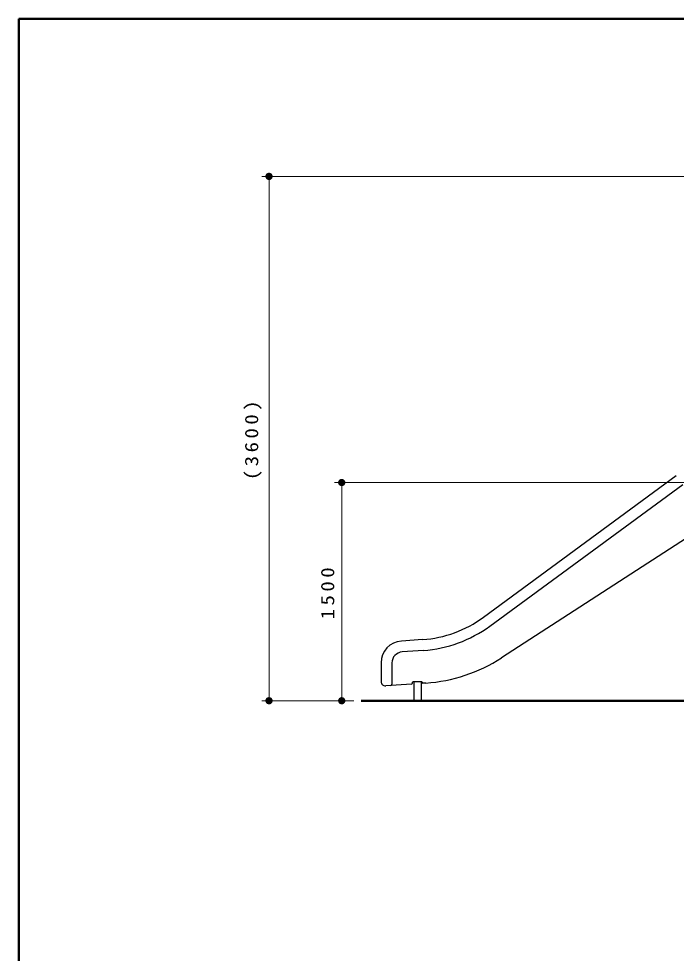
# Model space of a CAD drawing. Units: millimetres on the paper, scale 1:50. Extents: x -507 to 0, y -594 to 257.
# Drawn here: x -365 to -274.5, y -168.5 to -40 of the extents above; entities that cross this region are included whole.
import ezdxf

# ---------------------------------------------------------------- set-up
doc = ezdxf.new("R2010")
doc.units = ezdxf.units.MM
doc.layers.add('1_50', color=7, linetype='Continuous', lineweight=25)
doc.layers.add('NAKAMURA図枠', color=7, linetype='Continuous', lineweight=13)
doc.styles.add('ＭＳ ゴシック', font='')
doc.styles.get('ＭＳ ゴシック').set_extended_font_data('MS Gothic')

# ---------------------------------------------------------------- blocks, each defined once
blk = doc.blocks.new('filled_dot')
at = {"color": 0, "linetype": 'Continuous', "lineweight": -2, "const_width": 1.25}
blk.add_lwpolyline([(-0.625, 0, 1), (0.625, 0, 1)], format="xyb", close=True, dxfattribs=at)

msp = doc.modelspace()

# ---------------------------------------------------------------- linework, layer by layer
at = {"layer": '1_50', "lineweight": 13}
for p, q in [((-250.935, -61.683), (-331.567, -61.683)), ((-330.567, -133.773), (-330.567, -61.683)), ((-257.776, -103.773), (-321.567, -103.773)), ((-320.567, -133.773), (-320.567, -103.773)), ((-318.894, -133.773), (-331.567, -133.773))]:
    msp.add_line(p, q, dxfattribs=at)
at = {"layer": '1_50'}
for p, q in [((-301.082, -122.299), (-274.543, -102.815)), ((-300.194, -123.509), (-273.655, -104.024)), ((-268.94, -108.665), (-298.592, -127.868)), ((-309.435, -125.363), (-312.365, -125.568)), ((-309.33, -126.859), (-312.26, -127.064)), ((-315.156, -128.561), (-315.156, -131.134)), ((-313.656, -128.561), (-313.656, -131.486)), ((-310.949, -131.484), (-314.514, -131.733)), ((-310.856, -131.273), (-310.856, -131.384)), ((-309.556, -131.173), (-310.756, -131.173)), ((-309.456, -131.273), (-309.456, -131.315)), ((-309.016, -131.349), (-309.392, -131.375))]:
    msp.add_line(p, q, dxfattribs=at)
at = {"layer": '1_50', "color": 2}
for p, q in [((-310.656, -131.173), (-310.656, -131.293)), ((-309.656, -131.173), (-309.656, -131.293))]:
    msp.add_line(p, q, dxfattribs=at)
at = {"layer": '1_50', "color": 131}
for p, q in [((-310.656, -131.173), (-310.656, -133.773)), ((-309.656, -131.173), (-309.656, -133.773))]:
    msp.add_line(p, q, dxfattribs=at)
at = {"layer": '1_50', "lineweight": 50}
msp.add_line((-317.894, -133.773), (-192.124, -133.773), dxfattribs=at)
at = {"layer": '1_50'}
for centre, radius, start, end in [((-310.551, -109.402), 16, 274, 306.28527), ((-310.551, -109.402), 17.5, 274, 306.28527), ((-312.156, -128.561), 3, 94, 180), ((-312.156, -128.561), 1.5, 94, 180), ((-310.551, -109.402), 22, 274, 302.92827), ((-314.556, -131.134), 0.6, 180, 274), ((-313.856, -131.486), 0.2, 274, 0), ((-310.956, -131.384), 0.1, 274, 0), ((-310.756, -131.273), 0.1, 90, 180), ((-309.556, -131.273), 0.1, 0, 90), ((-309.396, -131.315), 0.06, 180, 274)]:
    msp.add_arc(centre, radius, start, end, dxfattribs=at)
at = {"layer": 'NAKAMURA図枠', "lineweight": 50}
for p, q in [((0, -40), (-365, -40)), ((-365, -40), (-365, -297))]:
    msp.add_line(p, q, dxfattribs=at)

# ---------------------------------------------------------------- block references
at = {"layer": '1_50', "lineweight": 13, "xscale": 0.4, "yscale": 0.4}
for p, rotation in [((-330.567, -61.683), 270), ((-320.567, -103.773), 270), ((-330.567, -133.773), 90), ((-320.567, -133.773), 90)]:
    msp.add_blockref('filled_dot', p, dxfattribs=dict(at, rotation=rotation))

# ---------------------------------------------------------------- texts
at = {"layer": '1_50', "char_height": 1.833, "attachment_point": 8, "rotation": 90, "style": 'ＭＳ ゴシック'}
for s, insert in [('\\T1.33;\\W1.15;(3600)', (-331.567, -97.728)), ('\\T1.33;\\W1.15;1500', (-321.567, -118.773))]:
    msp.add_mtext(s, dxfattribs=dict(at, insert=insert))

doc.saveas('drawing.dxf')
